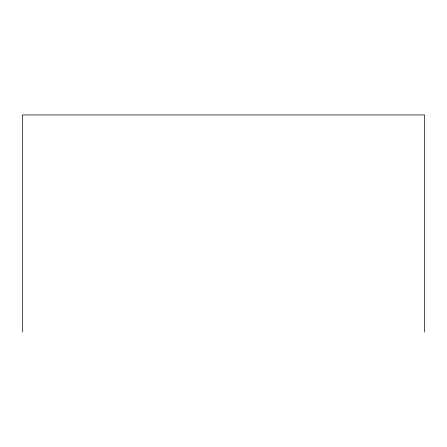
<?xml version="1.0" encoding="UTF-8"?>
<svg xmlns="http://www.w3.org/2000/svg" width="447" height="447" viewBox="0 0 447 447"><rect width="100%" height="100%" fill="white"/><g stroke="black" fill="none" stroke-linecap="round" stroke-linejoin="round"><path stroke-width="0.67" d="M424.65 332.054L424.65 114.946L22.35 114.946L22.35 332.054"/></g></svg>
